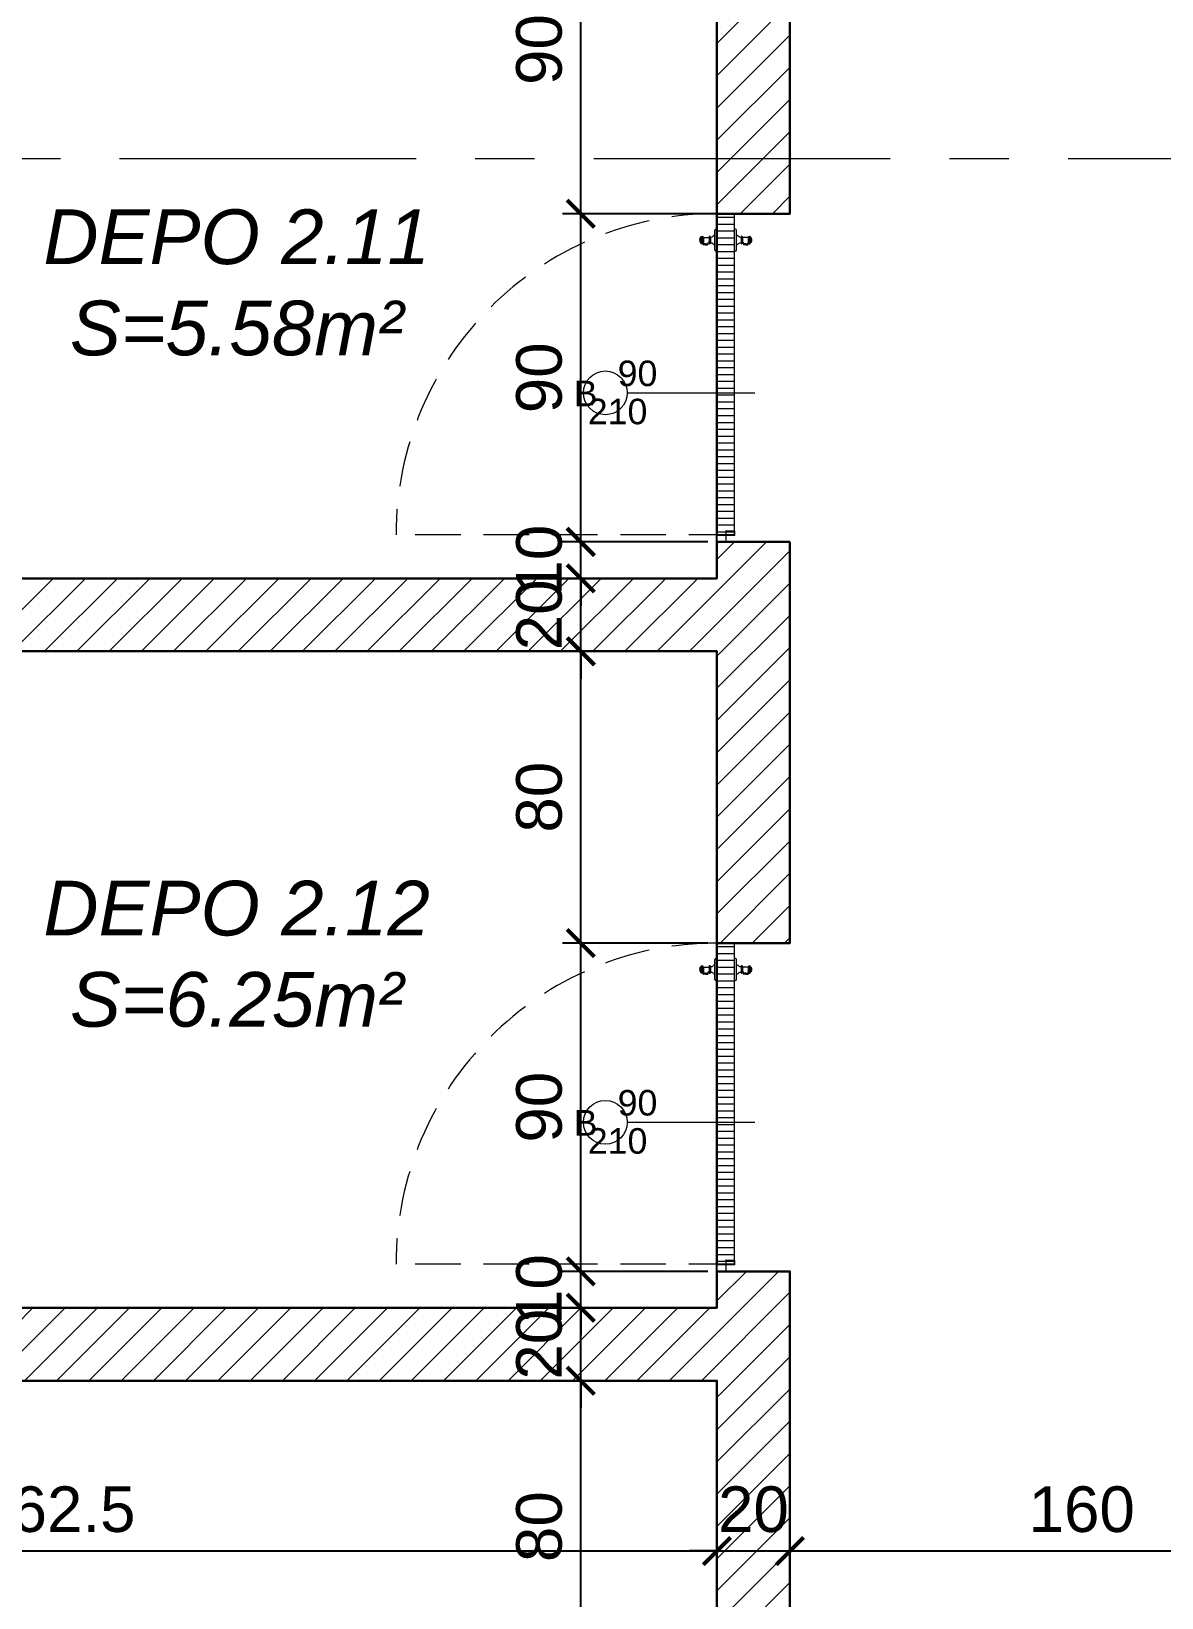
# Model space of a CAD drawing. Header units: centimetres. Extents: x 54080 to 84019, y -57712 to -39496.
# Drawn here: x 56302.2 to 56612.1, y -52476.8 to -52047.4 of the extents above; entities that cross this region are included whole.
import ezdxf

# ---------------------------------------------------------------- set-up
doc = ezdxf.new("R2010")
doc.units = ezdxf.units.CM
doc.header["$LTSCALE"] = 50
doc.header["$MEASUREMENT"] = 0
doc.linetypes.add('AXES', pattern=[2, 1.25, -0.25, 0.25, -0.25])
doc.linetypes.add('CACHE', pattern=[0.375, 0.25, -0.125])
doc.layers.get('0').update_dxf_attribs({"color": 8})
for name, color, linetype in [('AXES', 10, 'AXES'), ('COTE 50ème', 1, 'Continuous'), ('TEXTE', 7, 'Continuous')]:
    doc.layers.add(name, color=color, linetype=linetype)
for name, color, linetype, lineweight in [('BETON HACHURE', 253, 'Continuous', 13), ('door', 44, 'Continuous', 5), ('MACONNERIE COUPE', 7, 'Continuous', 30), ('MACONNERIE HACHURE', 253, 'Continuous', 13)]:
    doc.layers.add(name, color=color, linetype=linetype, lineweight=lineweight)
doc.layers.add('FMULT', color=150, linetype='Continuous', plot=False)
doc.styles.add('GENERATED_STYLE_1', font='arial.ttf')
doc.styles.add('RS_TEXT_1.50', font='arial.ttf', dxfattribs={"height": 12.5})
doc.styles.add('RS_TXT_50', font='arial.ttf', dxfattribs={"height": 12.5})
doc.dimstyles.new('RS_50CM_LINEAIRE', dxfattribs={"dimscale": 5, "dimtxt": 12.5, "dimasz": 1.5, "dimexe": 1, "dimexo": 2.5, "dimgap": 1, "dimtad": 1, "dimdec": 1, "dimrnd": 0.5, "dimdsep": 46, "dimtxsty": 'RS_TXT_50', "dimblk1": 'ARCHTICK', "dimblk2": 'ARCHTICK', "dimsah": 1, "dimcen": 2.5, "dimdle": 1, "dimclrt": 4, "dimadec": 0, "dimazin": 2, "dimtfac": 1, "dimtdec": 1, "dimtix": 1, "dimtmove": 2, "dimatfit": 3, "dimfxl": 1, "dimtolj": 1, "dimtzin": 0, "dimarcsym": 0})

# ---------------------------------------------------------------- blocks, each defined once
blk = doc.blocks.new('A$C99aa3423')
at = {"layer": 'AXES', "lineweight": 5, "ltscale": 1.3}
blk.add_line((3195, -1220), (-1985, -1220), dxfattribs=at)
blk = doc.blocks.new('_ArchTick')
at = {"color": 0, "linetype": 'ByBlock', "const_width": 0.15}
blk.add_lwpolyline([(-0.5, -0.5), (0.5, 0.5)], dxfattribs=at)
blk = doc.blocks.new('*D1150')
at = {"layer": 'COTE 50ème', "color": 0, "lineweight": -2, "ltscale": 0.5, "transparency": 16777216}
for p, q in [((56127.67, -52441.08), (56127.67, -52469.04)), ((56490.17, -52441.08), (56490.17, -52469.04)), ((56122.67, -52464.04), (56495.17, -52464.04))]:
    blk.add_line(p, q, dxfattribs=at)
at = {"layer": 'Defpoints', "color": 0, "ltscale": 0.5, "transparency": 16777216}
for p in [(56127.67, -52428.58), (56490.17, -52428.58), (56490.17, -52464.04)]:
    blk.add_point(p, dxfattribs=at)
at = {"layer": 'COTE 50ème', "color": 0, "lineweight": -2, "ltscale": 0.5, "transparency": 16777216, "xscale": 7.5, "yscale": 7.5, "zscale": 7.5, "rotation": 180}
blk.add_blockref('_ArchTick', (56127.67, -52464.04), dxfattribs=at)
at = {"layer": 'COTE 50ème', "color": 0, "lineweight": -2, "ltscale": 0.5, "transparency": 16777216, "xscale": 7.5, "yscale": 7.5, "zscale": 7.5}
blk.add_blockref('_ArchTick', (56490.17, -52464.04), dxfattribs=at)
at = {"layer": 'COTE 50ème', "color": 4, "ltscale": 0.5, "transparency": 16777216, "insert": (56308.92, -52452.66), "char_height": 12.5, "attachment_point": 5, "style": 'RS_TXT_50'}
blk.add_mtext('\\A1;362.5', dxfattribs=at)
blk = doc.blocks.new('*D1151')
at = {"layer": 'COTE 50ème', "color": 0, "lineweight": -2, "ltscale": 0.5, "transparency": 16777216}
for p, q in [((56490.17, -52441.08), (56490.17, -52469.04)), ((56510.17, -52441.08), (56510.17, -52469.04)), ((56490.17, -52464.04), (56482.67, -52464.04)), ((56490.17, -52464.04), (56510.17, -52464.04)), ((56510.17, -52464.04), (56517.67, -52464.04))]:
    blk.add_line(p, q, dxfattribs=at)
at = {"layer": 'Defpoints', "color": 0, "ltscale": 0.5, "transparency": 16777216}
for p in [(56490.17, -52428.58), (56510.17, -52428.58), (56510.17, -52464.04)]:
    blk.add_point(p, dxfattribs=at)
at = {"layer": 'COTE 50ème', "color": 0, "lineweight": -2, "ltscale": 0.5, "transparency": 16777216, "xscale": 7.5, "yscale": 7.5, "zscale": 7.5}
blk.add_blockref('_ArchTick', (56490.17, -52464.04), dxfattribs=at)
at = {"layer": 'COTE 50ème', "color": 0, "lineweight": -2, "ltscale": 0.5, "transparency": 16777216, "xscale": 7.5, "yscale": 7.5, "zscale": 7.5, "rotation": 180}
blk.add_blockref('_ArchTick', (56510.17, -52464.04), dxfattribs=at)
at = {"layer": 'COTE 50ème', "color": 4, "ltscale": 0.5, "transparency": 16777216, "insert": (56500.17, -52452.66), "char_height": 12.5, "attachment_point": 5, "style": 'RS_TXT_50'}
blk.add_mtext('\\A1;20', dxfattribs=at)
blk = doc.blocks.new('*D1152')
at = {"layer": 'COTE 50ème', "color": 0, "lineweight": -2, "ltscale": 0.5, "transparency": 16777216}
for p, q in [((56510.17, -52441.08), (56510.17, -52469.04)), ((56670.17, -52441.08), (56670.17, -52469.04)), ((56505.17, -52464.04), (56675.17, -52464.04))]:
    blk.add_line(p, q, dxfattribs=at)
at = {"layer": 'Defpoints', "color": 0, "ltscale": 0.5, "transparency": 16777216}
for p in [(56510.17, -52428.58), (56670.17, -52428.58), (56670.17, -52464.04)]:
    blk.add_point(p, dxfattribs=at)
at = {"layer": 'COTE 50ème', "color": 0, "lineweight": -2, "ltscale": 0.5, "transparency": 16777216, "xscale": 7.5, "yscale": 7.5, "zscale": 7.5, "rotation": 180}
blk.add_blockref('_ArchTick', (56510.17, -52464.04), dxfattribs=at)
at = {"layer": 'COTE 50ème', "color": 0, "lineweight": -2, "ltscale": 0.5, "transparency": 16777216, "xscale": 7.5, "yscale": 7.5, "zscale": 7.5}
blk.add_blockref('_ArchTick', (56670.17, -52464.04), dxfattribs=at)
at = {"layer": 'COTE 50ème', "color": 4, "ltscale": 0.5, "transparency": 16777216, "insert": (56590.17, -52452.66), "char_height": 12.5, "attachment_point": 5, "style": 'RS_TXT_50'}
blk.add_mtext('\\A1;160', dxfattribs=at)
blk = doc.blocks.new('*D1174')
at = {"layer": 'COTE 50ème', "color": 0, "lineweight": -2, "ltscale": 0.5, "transparency": 16777216}
for p, q in [((56452.83, -52502.36), (56452.83, -52412.36)), ((56477.67, -52417.36), (56447.83, -52417.36)), ((56487.67, -52497.36), (56447.83, -52497.36))]:
    blk.add_line(p, q, dxfattribs=at)
at = {"layer": 'Defpoints', "color": 0, "ltscale": 0.5, "transparency": 16777216}
for p in [(56452.83, -52417.36), (56490.17, -52417.36), (56500.17, -52497.36)]:
    blk.add_point(p, dxfattribs=at)
at = {"layer": 'COTE 50ème', "color": 0, "lineweight": -2, "ltscale": 0.5, "transparency": 16777216, "xscale": 7.5, "yscale": 7.5, "zscale": 7.5}
for p, rotation in [((56452.83, -52417.36), 90), ((56452.83, -52497.36), 270)]:
    blk.add_blockref('_ArchTick', p, dxfattribs=dict(at, rotation=rotation))
at = {"layer": 'COTE 50ème', "color": 4, "ltscale": 0.5, "transparency": 16777216, "insert": (56441.45, -52457.36), "char_height": 12.5, "attachment_point": 5, "rotation": 90, "style": 'RS_TXT_50'}
blk.add_mtext('\\A1;80', dxfattribs=at)
blk = doc.blocks.new('*D1175')
at = {"layer": 'COTE 50ème', "color": 0, "lineweight": -2, "ltscale": 0.5, "transparency": 16777216}
for p, q in [((56452.83, -52397.36), (56452.83, -52389.86)), ((56472.12, -52397.36), (56447.83, -52397.36)), ((56452.83, -52417.36), (56452.83, -52397.36)), ((56477.67, -52417.36), (56447.83, -52417.36)), ((56452.83, -52417.36), (56452.83, -52424.86))]:
    blk.add_line(p, q, dxfattribs=at)
at = {"layer": 'Defpoints', "color": 0, "ltscale": 0.5, "transparency": 16777216}
for p in [(56452.83, -52397.36), (56484.62, -52397.36), (56490.17, -52417.36)]:
    blk.add_point(p, dxfattribs=at)
at = {"layer": 'COTE 50ème', "color": 0, "lineweight": -2, "ltscale": 0.5, "transparency": 16777216, "xscale": 7.5, "yscale": 7.5, "zscale": 7.5}
for p, rotation in [((56452.83, -52397.36), 270), ((56452.83, -52417.36), 90)]:
    blk.add_blockref('_ArchTick', p, dxfattribs=dict(at, rotation=rotation))
at = {"layer": 'COTE 50ème', "color": 4, "ltscale": 0.5, "transparency": 16777216, "insert": (56441.45, -52407.36), "char_height": 12.5, "attachment_point": 5, "rotation": 90, "style": 'RS_TXT_50'}
blk.add_mtext('\\A1;20', dxfattribs=at)
blk = doc.blocks.new('*D1176')
at = {"layer": 'COTE 50ème', "color": 0, "lineweight": -2, "ltscale": 0.5, "transparency": 16777216}
for p, q in [((56452.83, -52387.36), (56452.83, -52379.86)), ((56487.67, -52387.36), (56447.83, -52387.36)), ((56452.83, -52397.36), (56452.83, -52387.36)), ((56472.12, -52397.36), (56447.83, -52397.36)), ((56452.83, -52397.36), (56452.83, -52404.86))]:
    blk.add_line(p, q, dxfattribs=at)
at = {"layer": 'Defpoints', "color": 0, "ltscale": 0.5, "transparency": 16777216}
for p in [(56452.83, -52387.36), (56500.17, -52387.36), (56484.62, -52397.36)]:
    blk.add_point(p, dxfattribs=at)
at = {"layer": 'COTE 50ème', "color": 0, "lineweight": -2, "ltscale": 0.5, "transparency": 16777216, "xscale": 7.5, "yscale": 7.5, "zscale": 7.5}
for p, rotation in [((56452.83, -52387.36), 270), ((56452.83, -52397.36), 90)]:
    blk.add_blockref('_ArchTick', p, dxfattribs=dict(at, rotation=rotation))
at = {"layer": 'COTE 50ème', "color": 4, "ltscale": 0.5, "transparency": 16777216, "insert": (56441.45, -52392.36), "char_height": 12.5, "attachment_point": 5, "rotation": 90, "style": 'RS_TXT_50'}
blk.add_mtext('\\A1;10', dxfattribs=at)
blk = doc.blocks.new('*D1177')
at = {"layer": 'COTE 50ème', "color": 0, "lineweight": -2, "ltscale": 0.5, "transparency": 16777216}
for p, q in [((56452.83, -52392.36), (56452.83, -52292.36)), ((56487.67, -52297.36), (56447.83, -52297.36)), ((56487.67, -52387.36), (56447.83, -52387.36))]:
    blk.add_line(p, q, dxfattribs=at)
at = {"layer": 'Defpoints', "color": 0, "ltscale": 0.5, "transparency": 16777216}
for p in [(56452.83, -52297.36), (56500.17, -52297.36), (56500.17, -52387.36)]:
    blk.add_point(p, dxfattribs=at)
at = {"layer": 'COTE 50ème', "color": 0, "lineweight": -2, "ltscale": 0.5, "transparency": 16777216, "xscale": 7.5, "yscale": 7.5, "zscale": 7.5}
for p, rotation in [((56452.83, -52297.36), 90), ((56452.83, -52387.36), 270)]:
    blk.add_blockref('_ArchTick', p, dxfattribs=dict(at, rotation=rotation))
at = {"layer": 'COTE 50ème', "color": 4, "ltscale": 0.5, "transparency": 16777216, "insert": (56441.45, -52342.36), "char_height": 12.5, "attachment_point": 5, "rotation": 90, "style": 'RS_TXT_50'}
blk.add_mtext('\\A1;90', dxfattribs=at)
blk = doc.blocks.new('*D1178')
at = {"layer": 'COTE 50ème', "color": 0, "lineweight": -2, "ltscale": 0.5, "transparency": 16777216}
for p, q in [((56452.83, -52302.36), (56452.83, -52212.36)), ((56477.67, -52217.36), (56447.83, -52217.36)), ((56487.67, -52297.36), (56447.83, -52297.36))]:
    blk.add_line(p, q, dxfattribs=at)
at = {"layer": 'Defpoints', "color": 0, "ltscale": 0.5, "transparency": 16777216}
for p in [(56452.83, -52217.36), (56490.17, -52217.36), (56500.17, -52297.36)]:
    blk.add_point(p, dxfattribs=at)
at = {"layer": 'COTE 50ème', "color": 0, "lineweight": -2, "ltscale": 0.5, "transparency": 16777216, "xscale": 7.5, "yscale": 7.5, "zscale": 7.5}
for p, rotation in [((56452.83, -52217.36), 90), ((56452.83, -52297.36), 270)]:
    blk.add_blockref('_ArchTick', p, dxfattribs=dict(at, rotation=rotation))
at = {"layer": 'COTE 50ème', "color": 4, "ltscale": 0.5, "transparency": 16777216, "insert": (56441.45, -52257.36), "char_height": 12.5, "attachment_point": 5, "rotation": 90, "style": 'RS_TXT_50'}
blk.add_mtext('\\A1;80', dxfattribs=at)
blk = doc.blocks.new('*D1179')
at = {"layer": 'COTE 50ème', "color": 0, "lineweight": -2, "ltscale": 0.5, "transparency": 16777216}
for p, q in [((56452.83, -52197.36), (56452.83, -52189.86)), ((56472.69, -52197.36), (56447.83, -52197.36)), ((56452.83, -52217.36), (56452.83, -52197.36)), ((56477.67, -52217.36), (56447.83, -52217.36)), ((56452.83, -52217.36), (56452.83, -52224.86))]:
    blk.add_line(p, q, dxfattribs=at)
at = {"layer": 'Defpoints', "color": 0, "ltscale": 0.5, "transparency": 16777216}
for p in [(56452.83, -52197.36), (56485.19, -52197.36), (56490.17, -52217.36)]:
    blk.add_point(p, dxfattribs=at)
at = {"layer": 'COTE 50ème', "color": 0, "lineweight": -2, "ltscale": 0.5, "transparency": 16777216, "xscale": 7.5, "yscale": 7.5, "zscale": 7.5}
for p, rotation in [((56452.83, -52197.36), 270), ((56452.83, -52217.36), 90)]:
    blk.add_blockref('_ArchTick', p, dxfattribs=dict(at, rotation=rotation))
at = {"layer": 'COTE 50ème', "color": 4, "ltscale": 0.5, "transparency": 16777216, "insert": (56441.45, -52207.36), "char_height": 12.5, "attachment_point": 5, "rotation": 90, "style": 'RS_TXT_50'}
blk.add_mtext('\\A1;20', dxfattribs=at)
blk = doc.blocks.new('*D1180')
at = {"layer": 'COTE 50ème', "color": 0, "lineweight": -2, "ltscale": 0.5, "transparency": 16777216}
for p, q in [((56452.83, -52187.36), (56452.83, -52179.86)), ((56487.67, -52187.36), (56447.83, -52187.36)), ((56452.83, -52197.36), (56452.83, -52187.36)), ((56472.69, -52197.36), (56447.83, -52197.36)), ((56452.83, -52197.36), (56452.83, -52204.86))]:
    blk.add_line(p, q, dxfattribs=at)
at = {"layer": 'Defpoints', "color": 0, "ltscale": 0.5, "transparency": 16777216}
for p in [(56452.83, -52187.36), (56500.17, -52187.36), (56485.19, -52197.36)]:
    blk.add_point(p, dxfattribs=at)
at = {"layer": 'COTE 50ème', "color": 0, "lineweight": -2, "ltscale": 0.5, "transparency": 16777216, "xscale": 7.5, "yscale": 7.5, "zscale": 7.5}
for p, rotation in [((56452.83, -52187.36), 270), ((56452.83, -52197.36), 90)]:
    blk.add_blockref('_ArchTick', p, dxfattribs=dict(at, rotation=rotation))
at = {"layer": 'COTE 50ème', "color": 4, "ltscale": 0.5, "transparency": 16777216, "insert": (56441.45, -52192.36), "char_height": 12.5, "attachment_point": 5, "rotation": 90, "style": 'RS_TXT_50'}
blk.add_mtext('\\A1;10', dxfattribs=at)
blk = doc.blocks.new('*D1181')
at = {"layer": 'COTE 50ème', "color": 0, "lineweight": -2, "ltscale": 0.5, "transparency": 16777216}
for p, q in [((56452.83, -52192.36), (56452.83, -52092.36)), ((56492.95, -52097.36), (56447.83, -52097.36)), ((56487.67, -52187.36), (56447.83, -52187.36))]:
    blk.add_line(p, q, dxfattribs=at)
at = {"layer": 'Defpoints', "color": 0, "ltscale": 0.5, "transparency": 16777216}
for p in [(56452.83, -52097.36), (56505.45, -52097.36), (56500.17, -52187.36)]:
    blk.add_point(p, dxfattribs=at)
at = {"layer": 'COTE 50ème', "color": 0, "lineweight": -2, "ltscale": 0.5, "transparency": 16777216, "xscale": 7.5, "yscale": 7.5, "zscale": 7.5}
for p, rotation in [((56452.83, -52097.36), 90), ((56452.83, -52187.36), 270)]:
    blk.add_blockref('_ArchTick', p, dxfattribs=dict(at, rotation=rotation))
at = {"layer": 'COTE 50ème', "color": 4, "ltscale": 0.5, "transparency": 16777216, "insert": (56441.45, -52142.36), "char_height": 12.5, "attachment_point": 5, "rotation": 90, "style": 'RS_TXT_50'}
blk.add_mtext('\\A1;90', dxfattribs=at)
blk = doc.blocks.new('*D1182')
at = {"layer": 'COTE 50ème', "color": 0, "lineweight": -2, "ltscale": 0.5, "transparency": 16777216}
for p, q in [((56452.83, -52102.36), (56452.83, -52002.36)), ((56477.67, -52007.36), (56447.83, -52007.36)), ((56492.95, -52097.36), (56447.83, -52097.36))]:
    blk.add_line(p, q, dxfattribs=at)
at = {"layer": 'Defpoints', "color": 0, "ltscale": 0.5, "transparency": 16777216}
for p in [(56452.83, -52007.36), (56490.17, -52007.36), (56505.45, -52097.36)]:
    blk.add_point(p, dxfattribs=at)
at = {"layer": 'COTE 50ème', "color": 0, "lineweight": -2, "ltscale": 0.5, "transparency": 16777216, "xscale": 7.5, "yscale": 7.5, "zscale": 7.5}
for p, rotation in [((56452.83, -52007.36), 90), ((56452.83, -52097.36), 270)]:
    blk.add_blockref('_ArchTick', p, dxfattribs=dict(at, rotation=rotation))
at = {"layer": 'COTE 50ème', "color": 4, "ltscale": 0.5, "transparency": 16777216, "insert": (56441.45, -52052.36), "char_height": 12.5, "attachment_point": 5, "rotation": 90, "style": 'RS_TXT_50'}
blk.add_mtext('\\A1;90', dxfattribs=at)

msp = doc.modelspace()

# ---------------------------------------------------------------- hatches: boundary and pattern name
at = {"layer": 'BETON HACHURE', "transparency": 33554585}
h = msp.add_hatch(dxfattribs=at)
h.set_pattern_fill('ANSI37', color=256, scale=50, angle=270, style=0)
h.set_pattern_definition([(315, (861.459, 19655.393), (4.4194174, 4.4194174), []), (45, (861.459, 19655.393), (-4.4194174, 4.4194174), [])])
h.paths.add_polyline_path([(56357.67, -51847.22), (56382.67, -51847.22), (56382.67, -52172.22), (56357.67, -52172.22)], flags=0)
h.paths.add_polyline_path([(56357.67, -51847.22), (56382.67, -51847.22), (56382.67, -52172.22), (56357.67, -52172.22)], flags=0)
h.paths.add_polyline_path([(58537.67, -51987.36), (58537.67, -52037.36), (58617.67, -52037.36), (58617.67, -51987.36)], flags=0)
h.paths.add_polyline_path([(58157.67, -51987.36), (58157.67, -52037.36), (58237.67, -52037.36), (58237.67, -51987.36)], flags=0)
edge = h.paths.add_edge_path(flags=0)
edge.add_arc((58197.67, -50672.36), 40, 0, 360)
edge = h.paths.add_edge_path(flags=0)
edge.add_arc((58197.67, -49997.36), 40, 0, 360)
edge = h.paths.add_edge_path(flags=0)
edge.add_arc((58197.67, -51272.36), 40, 0, 360)
h.paths.add_polyline_path([(59277.67, -49527.22), (54853.83, -49527.22), (54464.54, -54263.92), (59277.59, -54736.58), (59277.67, -54713.51)])
edge = h.paths.add_edge_path(flags=0)
edge.add_arc((58197.67, -51272.36), 40, 0, 360)
h.paths.add_polyline_path([(56982.67, -49552.22), (56982.67, -49972.36), (57007.67, -49972.36), (57007.67, -49552.22), (58577.68, -49552.22), (58577.67, -50022.36), (58617.67, -50022.36), (58617.67, -49552.22), (59247.67, -49552.22), (59247.67, -51282.36), (58617.67, -51282.36), (58617.67, -50647.36), (58577.67, -50647.36), (58577.67, -51312.36), (59247.67, -51312.36), (59247.67, -52057.36), (58577.67, -52057.36), (58577.67, -53447.36), (58617.67, -53447.36), (58617.67, -52087.36), (59247.67, -52087.36), (59247.67, -54709.01), (58245.17, -54610.07), (58245.17, -54122.36), (58220.17, -54122.36), (58220.17, -54607.62), (56915.17, -54479.46), (56915.17, -54122.36), (56890.17, -54122.36), (56890.17, -54477.01), (55702.67, -54360.39), (55702.67, -54122.36), (55652.67, -54122.36), (55652.67, -54355.48), (54491.47, -54241.45), (54666.86, -52107.36), (54872.67, -52107.36), (54872.67, -52057.36), (54670.97, -52057.36), (54672.82, -52037.36), (54872.67, -52037.36), (54872.67, -51987.36), (54676.72, -51987.36), (54733.43, -51297.36), (54872.67, -51297.36), (54872.67, -51247.36), (54737.54, -51247.36), (54782.74, -50697.36), (54872.67, -50697.36), (54872.67, -50647.36), (54786.85, -50647.36), (54876.86, -49552.22), (55655.17, -49552.22), (55655.17, -49972.36), (55680.17, -49972.36), (55680.17, -49552.22)], flags=16)
h.paths.add_polyline_path([(58157.67, -51232.36), (58157.67, -51312.36), (58237.67, -51312.36), (58237.67, -51232.36)], flags=0)
at = {"layer": 'door'}
h = msp.add_hatch(dxfattribs=at)
h.set_pattern_fill('ANSI31', color=256, scale=15, angle=855)
h.set_pattern_definition([(180, (103793.602, -190072.0756), (-3e-15, -1.875), [])])
h.paths.add_polyline_path([(56494.94, -52185.39), (56494.94, -52097.36), (56490.22, -52097.36), (56490.22, -52185.39)])
h = msp.add_hatch(dxfattribs=at)
h.set_pattern_fill('ANSI31', color=256, scale=15, angle=855)
h.set_pattern_definition([(180, (103793.602, -190272.0756), (-3e-15, -1.875), [])])
h.paths.add_polyline_path([(56494.94, -52385.39), (56494.94, -52297.36), (56490.22, -52297.36), (56490.22, -52385.39)])
at = {"layer": 'MACONNERIE HACHURE'}
h = msp.add_hatch(dxfattribs=at)
h.set_pattern_fill('ANSI31', color=256, scale=50, style=0)
h.paths.add_polyline_path([(54872.67, -54083.63), (54897.67, -54083.63), (54897.67, -54067.36), (54872.67, -54067.36)])
h.paths.add_polyline_path([(54760.13, -53887.22), (54520.58, -53887.22), (54522.64, -53862.22), (54760.13, -53862.22)])
h.paths.add_polyline_path([(54872.67, -54017.36), (54872.67, -53887.22), (54850.13, -53887.22), (54850.13, -53862.22), (54897.67, -53862.22), (54897.67, -54017.36)])
h.paths.add_polyline_path([(54872.67, -54173.63), (54897.67, -54173.63), (54897.67, -54281.34), (54872.67, -54278.88)])
h.paths.add_polyline_path([(54505.78, -54067.36), (54507.82, -54042.46), (54872.67, -54042.36), (54872.67, -54067.36)])
h.paths.add_polyline_path([(58577.67, -52057.36), (58597.67, -52057.36), (58597.67, -52037.36), (58577.67, -52037.36)])
h.paths.add_polyline_path([(55842.67, -50672.36), (56202.67, -50672.36), (56202.67, -50647.36), (55842.67, -50647.36)])
h.paths.add_polyline_path([(55752.67, -50672.36), (55742.67, -50672.36), (55742.67, -50647.36), (55752.67, -50647.36)])
h.paths.add_polyline_path([(57077.67, -53447.36), (57437.67, -53447.36), (57437.67, -53422.36), (57077.67, -53422.36)])
h.paths.add_polyline_path([(56987.67, -53447.36), (56977.67, -53447.36), (56977.67, -53422.36), (56987.67, -53422.36)])
h.paths.add_polyline_path([(58777.67, -49872.22), (58777.67, -49882.22), (58757.67, -49882.22), (58757.67, -49872.22), (58717.67, -49872.22), (58717.67, -49852.22), (59252.67, -49852.22), (59252.67, -49872.22)])
h.paths.add_polyline_path([(58777.67, -50092.22), (58777.67, -50102.22), (58757.67, -50102.22), (58757.67, -49972.22), (58777.67, -49972.22), (58777.67, -50072.22), (59252.67, -50072.22), (59252.67, -50092.22)])
h.paths.add_polyline_path([(58777.67, -50312.22), (58777.67, -50322.22), (58757.67, -50322.22), (58757.67, -50192.22), (58777.67, -50192.22), (58777.67, -50292.22), (59252.67, -50292.22), (59252.67, -50312.22)])
h.paths.add_polyline_path([(58777.67, -50532.22), (58777.67, -50542.22), (58757.67, -50542.22), (58757.67, -50412.22), (58777.67, -50412.22), (58777.67, -50512.22), (59247.67, -50512.22), (59247.67, -50532.22)])
h.paths.add_polyline_path([(58757.67, -50762.22), (58757.67, -50632.22), (58777.67, -50632.22), (58777.67, -50732.22), (59252.67, -50732.22), (59252.67, -50752.22), (58777.67, -50752.22), (58777.67, -50762.22)])
h.paths.add_polyline_path([(58777.67, -50852.22), (58757.67, -50852.22), (58757.67, -50952.22), (58717.67, -50952.22), (58717.67, -50972.22), (59252.67, -50972.22), (59252.67, -50952.22), (58777.67, -50952.22)])
h.paths.add_polyline_path([(58627.67, -49872.22), (58617.67, -49872.22), (58617.67, -49852.22), (58627.67, -49852.22)])
h.paths.add_polyline_path([(58627.67, -50972.22), (58617.67, -50972.22), (58617.67, -50952.22), (58627.67, -50952.22)])
h.paths.add_polyline_path([(58577.67, -51947.36), (58597.67, -51947.36), (58597.67, -51987.36), (58577.67, -51987.36)])
h.paths.add_polyline_path([(58577.67, -51747.36), (58597.67, -51747.36), (58597.67, -51312.36), (58577.67, -51312.36)])
h.paths.add_polyline_path([(57052.67, -52057.36), (57072.67, -52057.36), (57072.67, -52037.36), (57052.67, -52037.36)])
h.paths.add_polyline_path([(56237.67, -52057.36), (56257.67, -52057.36), (56257.67, -52037.36), (56237.67, -52037.36)])
h.paths.add_polyline_path([(55707.67, -52087.36), (55727.67, -52087.36), (55727.67, -52037.36), (55707.67, -52037.36)])
h.paths.add_polyline_path([(55837.67, -52007.36), (56107.67, -52007.36), (56107.67, -51987.36), (55837.67, -51987.36)])
h.paths.add_polyline_path([(57072.67, -52107.36), (57342.67, -52107.36), (57342.67, -52087.36), (57072.67, -52087.36)])
h.paths.add_polyline_path([(56670.17, -51987.36), (56670.17, -52097.36), (56690.17, -52097.36), (56690.17, -52007.36), (56922.67, -52007.36), (56922.67, -51987.36)])
h.paths.add_polyline_path([(56670.17, -52297.36), (56690.17, -52297.36), (56690.17, -52217.36), (57047.67, -52217.36), (57047.67, -52197.36), (56690.17, -52197.36), (56690.17, -52187.36), (56670.17, -52187.36)])
h.paths.add_polyline_path([(56670.17, -52497.36), (56690.17, -52497.36), (56690.17, -52417.36), (57047.67, -52417.36), (57047.67, -52397.36), (56690.17, -52397.36), (56690.17, -52387.36), (56670.17, -52387.36)])
h.paths.add_polyline_path([(56510.17, -52797.36), (56510.17, -52787.36), (56490.17, -52787.36), (56490.17, -52797.36), (56257.67, -52797.36), (56257.67, -52817.36), (56942.67, -52817.36), (56942.67, -52797.36), (56690.17, -52797.36), (56690.17, -52787.36), (56670.17, -52787.36), (56670.17, -52797.36)])
h.paths.add_polyline_path([(56510.17, -52697.36), (56510.17, -52587.36), (56490.17, -52587.36), (56490.17, -52597.36), (56127.67, -52597.36), (56127.67, -52617.36), (56490.17, -52617.36), (56490.17, -52697.36)])
h.paths.add_polyline_path([(56510.17, -52497.36), (56510.17, -52387.36), (56490.17, -52387.36), (56490.17, -52397.36), (56127.67, -52397.36), (56127.67, -52417.36), (56490.17, -52417.36), (56490.17, -52497.36)])
h.paths.add_polyline_path([(56510.17, -52187.36), (56490.17, -52187.36), (56490.17, -52197.36), (56127.67, -52197.36), (56127.67, -52217.36), (56490.17, -52217.36), (56490.17, -52297.36), (56510.17, -52297.36)])
h.paths.add_polyline_path([(56510.17, -51977.36), (56490.17, -51977.36), (56490.17, -51987.36), (56257.67, -51987.36), (56257.67, -52007.36), (56490.17, -52007.36), (56490.17, -52097.36), (56510.17, -52097.36)])
h.paths.add_polyline_path([(56490.17, -51887.36), (56510.17, -51887.36), (56510.17, -51777.36), (56490.17, -51777.36), (56490.17, -51787.36), (56132.67, -51787.36), (56132.67, -51807.36), (56490.17, -51807.36)])
h.paths.add_polyline_path([(57437.67, -52777.36), (57462.67, -52777.36), (57462.67, -52797.36), (57437.67, -52797.36)])
h.paths.add_polyline_path([(56202.67, -51317.36), (56227.67, -51317.36), (56227.67, -51297.36), (56202.67, -51297.36)])
h.paths.add_polyline_path([(56107.67, -53323.39), (56127.67, -53323.39), (56127.67, -52847.36), (56107.67, -52847.36)])
h.paths.add_polyline_path([(55682.67, -53222.36), (55702.67, -53222.36), (55702.67, -52927.36), (55682.67, -52927.36)])
h.paths.add_polyline_path([(55786, -51192.36), (55742.67, -51192.36), (55742.67, -51152.36), (55786, -51152.36)])
h.paths.add_polyline_path([(55952.67, -51192.36), (55912.67, -51192.36), (55912.67, -51152.36), (55952.67, -51152.36)])
h.paths.add_polyline_path([(56159.34, -51192.36), (56202.67, -51192.36), (56202.67, -51152.36), (56159.34, -51152.36)])
h.paths.add_polyline_path([(55992.67, -51192.36), (56032.67, -51192.36), (56032.67, -51152.36), (55992.67, -51152.36)])
h.paths.add_polyline_path([(57394.34, -52902.36), (57437.67, -52902.36), (57437.67, -52942.36), (57394.34, -52942.36)])
h.paths.add_polyline_path([(57227.67, -52902.36), (57267.67, -52902.36), (57267.67, -52942.36), (57227.67, -52942.36)])
h.paths.add_polyline_path([(57021, -52902.36), (56977.67, -52902.36), (56977.67, -52942.36), (57021, -52942.36)])
h.paths.add_polyline_path([(57187.67, -52902.36), (57147.67, -52902.36), (57147.67, -52942.36), (57187.67, -52942.36)])
h.paths.add_polyline_path([(55941, -52412.36), (55917.67, -52412.36), (55917.67, -52392.36), (55941, -52392.36)])
h.paths.add_polyline_path([(56107.67, -52412.36), (56067.67, -52412.36), (56067.67, -52392.36), (56107.67, -52392.36)])
h.paths.add_polyline_path([(55726, -52412.36), (55702.67, -52412.36), (55702.67, -52392.36), (55726, -52392.36)])
h.paths.add_polyline_path([(55892.67, -52412.36), (55852.67, -52412.36), (55852.67, -52392.36), (55892.67, -52392.36)])
h.paths.add_polyline_path([(55682.67, -52518.36), (55702.67, -52518.36), (55702.67, -52412.36), (55682.67, -52412.36)])
h.paths.add_polyline_path([(55682.67, -52797.36), (55702.67, -52797.36), (55702.67, -52737.36), (55682.67, -52737.36)])
h.paths.add_polyline_path([(56107.67, -52797.36), (56127.67, -52797.36), (56127.67, -52412.36), (56107.67, -52412.36)])
h.paths.add_polyline_path([(57437.67, -52677.36), (57437.67, -52637.36), (57342.67, -52637.36), (57342.67, -52562.36), (57367.67, -52562.36), (57367.67, -52627.36), (57462.67, -52627.36), (57462.67, -52677.36)])
h.paths.add_polyline_path([(56202.67, -51417.36), (56202.67, -51457.36), (56107.67, -51457.36), (56107.67, -51532.36), (56132.67, -51532.36), (56132.67, -51482.36), (56202.67, -51482.36), (56202.67, -51578.36), (56490.17, -51578.36), (56490.17, -51687.36), (56510.17, -51687.36), (56510.17, -51558.36), (56227.67, -51558.36), (56227.67, -51417.36)])
h.paths.add_polyline_path([(55742.67, -51297.36), (55742.67, -51457.36), (55837.67, -51457.36), (55837.67, -51532.36), (55812.67, -51532.36), (55812.67, -51482.36), (55717.67, -51482.36), (55717.67, -51297.36)])
h.paths.add_polyline_path([(56107.67, -53343.36), (55702.67, -53343.36), (55702.67, -53343.36), (56107.67, -53343.36)])
h.paths.add_polyline_path([(56977.67, -52797.36), (56977.67, -52637.36), (57072.67, -52637.36), (57072.67, -52562.36), (57047.67, -52562.36), (57047.67, -52627.36), (56977.67, -52627.36), (56977.67, -52597.36), (56690.17, -52597.36), (56690.17, -52587.36), (56670.17, -52587.36), (56670.17, -52697.36), (56690.17, -52697.36), (56690.17, -52617.36), (56952.67, -52617.36), (56952.67, -52797.36)])

# ---------------------------------------------------------------- linework, layer by layer
at = {"layer": 'door'}
for p, q in [((56485.58, -52103.92), (56485.7, -52103.92)), ((56485.58, -52104.05), (56485.58, -52103.92)), ((56485.7, -52103.92), (56485.7, -52105.28)), ((56485.95, -52103.67), (56485.95, -52105.53)), ((56486.2, -52105.53), (56486.2, -52103.67)), ((56486.45, -52103.92), (56487.82, -52103.92)), ((56486.45, -52103.92), (56486.45, -52105.28)), ((56487.99, -52103.77), (56487.99, -52105.44)), ((56488.39, -52103.77), (56488.39, -52105.44)), ((56489.62, -52107.3), (56489.62, -52101.9)), ((56489.92, -52101.6), (56490.22, -52101.6)), ((56490.22, -52107.6), (56490.22, -52101.6)), ((56495.24, -52101.6), (56494.94, -52101.6)), ((56494.94, -52107.6), (56494.94, -52101.6)), ((56495.54, -52107.3), (56495.54, -52101.9)), ((56496.77, -52103.77), (56496.77, -52105.44)), ((56497.17, -52103.77), (56497.17, -52105.44)), ((56498.71, -52103.92), (56497.34, -52103.92)), ((56498.71, -52103.92), (56498.71, -52105.28)), ((56498.96, -52105.53), (56498.96, -52103.67)), ((56499.21, -52103.67), (56499.21, -52105.53)), ((56499.46, -52103.92), (56499.46, -52105.28)), ((56499.58, -52103.92), (56499.46, -52103.92)), ((56499.58, -52104.05), (56499.58, -52103.92)), ((56485.58, -52104.05), (56485.58, -52105.15)), ((56485.58, -52105.15), (56485.58, -52105.28)), ((56485.58, -52105.28), (56485.7, -52105.28)), ((56486.45, -52105.47), (56486.45, -52105.28)), ((56487.04, -52105.65), (56486.47, -52105.65)), ((56487.04, -52105.87), (56486.47, -52105.87)), ((56487.04, -52105.65), (56487.61, -52105.65)), ((56487.04, -52105.87), (56487.61, -52105.87)), ((56487.63, -52105.47), (56487.63, -52105.47)), ((56487.82, -52105.28), (56487.82, -52105.28)), ((56489.92, -52107.6), (56490.22, -52107.6)), ((56495.24, -52107.6), (56494.94, -52107.6)), ((56497.35, -52105.28), (56497.34, -52105.28)), ((56497.53, -52105.47), (56497.53, -52105.47)), ((56498.12, -52105.65), (56497.55, -52105.65)), ((56498.12, -52105.87), (56497.55, -52105.87)), ((56498.12, -52105.65), (56498.69, -52105.65)), ((56498.12, -52105.87), (56498.69, -52105.87)), ((56498.71, -52105.47), (56498.71, -52105.28)), ((56499.58, -52105.28), (56499.46, -52105.28)), ((56499.58, -52104.05), (56499.58, -52105.15)), ((56499.58, -52105.15), (56499.58, -52105.28)), ((56465.56, -52146.49), (56500.52, -52146.49)), ((56485.58, -52303.92), (56485.7, -52303.92)), ((56485.58, -52304.05), (56485.58, -52303.92)), ((56485.58, -52304.05), (56485.58, -52305.15)), ((56485.58, -52305.15), (56485.58, -52305.28)), ((56485.58, -52305.28), (56485.7, -52305.28)), ((56485.7, -52303.92), (56485.7, -52305.28)), ((56485.95, -52303.67), (56485.95, -52305.53)), ((56486.2, -52305.53), (56486.2, -52303.67)), ((56486.45, -52303.92), (56487.82, -52303.92)), ((56486.45, -52303.92), (56486.45, -52305.28)), ((56486.45, -52305.47), (56486.45, -52305.28)), ((56487.04, -52305.65), (56486.47, -52305.65)), ((56487.04, -52305.65), (56487.61, -52305.65)), ((56487.63, -52305.47), (56487.63, -52305.47)), ((56487.82, -52305.28), (56487.82, -52305.28)), ((56487.99, -52303.77), (56487.99, -52305.44)), ((56488.39, -52303.77), (56488.39, -52305.44)), ((56489.62, -52307.3), (56489.62, -52301.9)), ((56489.92, -52301.6), (56490.22, -52301.6)), ((56490.22, -52307.6), (56490.22, -52301.6)), ((56495.24, -52301.6), (56494.94, -52301.6)), ((56494.94, -52307.6), (56494.94, -52301.6)), ((56495.54, -52307.3), (56495.54, -52301.9)), ((56496.77, -52303.77), (56496.77, -52305.44)), ((56497.17, -52303.77), (56497.17, -52305.44)), ((56498.71, -52303.92), (56497.34, -52303.92)), ((56497.35, -52305.28), (56497.34, -52305.28)), ((56497.53, -52305.47), (56497.53, -52305.47)), ((56498.12, -52305.65), (56497.55, -52305.65)), ((56498.12, -52305.65), (56498.69, -52305.65)), ((56498.71, -52303.92), (56498.71, -52305.28)), ((56498.71, -52305.47), (56498.71, -52305.28)), ((56498.96, -52305.53), (56498.96, -52303.67)), ((56499.21, -52303.67), (56499.21, -52305.53)), ((56499.46, -52303.92), (56499.46, -52305.28)), ((56499.58, -52303.92), (56499.46, -52303.92)), ((56499.58, -52305.28), (56499.46, -52305.28)), ((56499.58, -52304.05), (56499.58, -52303.92)), ((56499.58, -52304.05), (56499.58, -52305.15)), ((56499.58, -52305.15), (56499.58, -52305.28)), ((56487.04, -52305.87), (56486.47, -52305.87)), ((56487.04, -52305.87), (56487.61, -52305.87)), ((56489.92, -52307.6), (56490.22, -52307.6)), ((56495.24, -52307.6), (56494.94, -52307.6)), ((56498.12, -52305.87), (56497.55, -52305.87)), ((56498.12, -52305.87), (56498.69, -52305.87)), ((56465.56, -52346.49), (56500.52, -52346.49))]:
    msp.add_line(p, q, dxfattribs=at)
at = {"layer": 'door', "linetype": 'CACHE'}
for p, q in [((56494.94, -52185.39), (56402.19, -52185.39)), ((56494.94, -52385.39), (56402.19, -52385.39))]:
    msp.add_line(p, q, dxfattribs=at)
at = {"layer": 'door'}
for points in [[(56494.94, -52185.39), (56494.94, -52097.36), (56490.22, -52097.36), (56490.22, -52185.39), (56494.94, -52185.39)], [(56492.67, -52187.36), (56492.67, -52184.22), (56494.99, -52184.34), (56494.99, -52185.6), (56490.17, -52185.6), (56490.17, -52187.36), (56492.67, -52187.36)], [(56494.94, -52385.39), (56494.94, -52297.36), (56490.22, -52297.36), (56490.22, -52385.39), (56494.94, -52385.39)], [(56492.67, -52387.36), (56492.67, -52384.22), (56494.99, -52384.34), (56494.99, -52385.6), (56490.17, -52385.6), (56490.17, -52387.36), (56492.67, -52387.36)]]:
    msp.add_lwpolyline(points, dxfattribs=at)
for centre in [(56459.56, -52146.49), (56459.56, -52346.49)]:
    msp.add_circle(centre, 6, dxfattribs=at)
at = {"layer": 'door', "linetype": 'CACHE'}
for centre in [(56490.22, -52185.39), (56490.22, -52385.39)]:
    msp.add_arc(centre, 88.03, 90, 180, dxfattribs=at)
at = {"layer": 'door'}
for centre, radius, start, end in [((56485.95, -52103.92), 0.251, 90.115, 179.885), ((56486.08, -52103.67), 0.125, 0, 180), ((56486.2, -52103.92), 0.251, 0.115, 89.885), ((56487.82, -52103.75), 0.171, 270.2175, 354.941), ((56488.19, -52103.77), 0.2, 0, 180), ((56488.57, -52102.94), 0.841, 257.9295, 315.6311), ((56489.62, -52103.92), 0.6, 90, 139.4092), ((56489.92, -52101.9), 0.3, 90, 180), ((56495.24, -52101.9), 0.3, 0, 90), ((56495.54, -52103.92), 0.6, 40.5908, 90), ((56496.59, -52102.94), 0.841, 224.3689, 282.0705), ((56496.97, -52103.77), 0.2, 0, 180), ((56497.34, -52103.75), 0.171, 185.059, 269.7825), ((56498.96, -52103.92), 0.251, 90.115, 179.885), ((56499.08, -52103.67), 0.125, 0, 180), ((56499.21, -52103.92), 0.251, 0.115, 89.885), ((56486.32, -52104.6), 0.929, 143.4104, 216.5896), ((56485.95, -52105.28), 0.251, 180.115, 269.885), ((56486.08, -52105.53), 0.125, 180, 0), ((56486.2, -52105.28), 0.251, 270.115, 359.885), ((56486.47, -52105.76), 0.11, 90.0106, 269.9894), ((56486.47, -52105.6), 0.0561, 142.0366, 266.2903), ((56486.24, -52105.46), 0.215, 332.3858, 357.2971), ((56487.61, -52105.6), 0.0561, 273.7097, 37.9634), ((56487.61, -52105.76), 0.11, 270.0106, 89.9894), ((56487.82, -52105.47), 0.191, 91.8485, 181.2574), ((56487.84, -52105.46), 0.215, 182.7029, 207.6142), ((56487.82, -52105.45), 0.171, 5.059, 89.7825), ((56488.19, -52105.44), 0.2, 180, 0), ((56488.57, -52106.26), 0.841, 44.3689, 102.0705), ((56489.62, -52105.28), 0.6, 220.5908, 270), ((56489.92, -52107.3), 0.3, 180, 270), ((56495.24, -52107.3), 0.3, 270, 0), ((56495.54, -52105.28), 0.6, 270, 319.4092), ((56496.59, -52106.26), 0.841, 77.9295, 135.6311), ((56496.97, -52105.44), 0.2, 180, 0), ((56497.34, -52105.45), 0.171, 90.2175, 174.941), ((56497.34, -52105.47), 0.191, 358.7426, 88.1515), ((56497.55, -52105.76), 0.11, 90.0106, 269.9894), ((56497.55, -52105.6), 0.0561, 142.0366, 266.2903), ((56497.32, -52105.46), 0.215, 332.3858, 357.2971), ((56498.69, -52105.6), 0.0561, 273.7097, 37.9634), ((56498.69, -52105.76), 0.11, 270.0106, 89.9894), ((56498.96, -52105.28), 0.251, 180.115, 269.885), ((56498.92, -52105.46), 0.215, 182.7029, 207.6142), ((56499.08, -52105.53), 0.125, 180, 0), ((56499.21, -52105.28), 0.251, 270.115, 359.885), ((56498.84, -52104.6), 0.929, 323.4104, 36.5896), ((56486.32, -52304.6), 0.929, 143.4104, 216.5896), ((56485.95, -52303.92), 0.251, 90.115, 179.885), ((56485.95, -52305.28), 0.251, 180.115, 269.885), ((56486.08, -52303.67), 0.125, 0, 180), ((56486.08, -52305.53), 0.125, 180, 0), ((56486.2, -52303.92), 0.251, 0.115, 89.885), ((56486.2, -52305.28), 0.251, 270.115, 359.885), ((56486.47, -52305.76), 0.11, 90.0106, 269.9894), ((56486.47, -52305.6), 0.0561, 142.0366, 266.2903), ((56486.24, -52305.46), 0.215, 332.3858, 357.2971), ((56487.61, -52305.6), 0.0561, 273.7097, 37.9634), ((56487.61, -52305.76), 0.11, 270.0106, 89.9894), ((56487.82, -52305.47), 0.191, 91.8485, 181.2574), ((56487.84, -52305.46), 0.215, 182.7029, 207.6142), ((56487.82, -52303.75), 0.171, 270.2175, 354.941), ((56487.82, -52305.45), 0.171, 5.059, 89.7825), ((56488.19, -52303.77), 0.2, 0, 180), ((56488.19, -52305.44), 0.2, 180, 0), ((56488.57, -52302.94), 0.841, 257.9295, 315.6311), ((56488.57, -52306.26), 0.841, 44.3689, 102.0705), ((56489.62, -52303.92), 0.6, 90, 139.4092), ((56489.62, -52305.28), 0.6, 220.5908, 270), ((56489.92, -52301.9), 0.3, 90, 180), ((56495.24, -52301.9), 0.3, 0, 90), ((56495.54, -52303.92), 0.6, 40.5908, 90), ((56495.54, -52305.28), 0.6, 270, 319.4092), ((56496.59, -52302.94), 0.841, 224.3689, 282.0705), ((56496.59, -52306.26), 0.841, 77.9295, 135.6311), ((56496.97, -52303.77), 0.2, 0, 180), ((56496.97, -52305.44), 0.2, 180, 0), ((56497.34, -52303.75), 0.171, 185.059, 269.7825), ((56497.34, -52305.45), 0.171, 90.2175, 174.941), ((56497.34, -52305.47), 0.191, 358.7426, 88.1515), ((56497.55, -52305.76), 0.11, 90.0106, 269.9894), ((56497.55, -52305.6), 0.0561, 142.0366, 266.2903), ((56497.32, -52305.46), 0.215, 332.3858, 357.2971), ((56498.69, -52305.6), 0.0561, 273.7097, 37.9634), ((56498.69, -52305.76), 0.11, 270.0106, 89.9894), ((56498.96, -52303.92), 0.251, 90.115, 179.885), ((56498.96, -52305.28), 0.251, 180.115, 269.885), ((56498.92, -52305.46), 0.215, 182.7029, 207.6142), ((56499.08, -52303.67), 0.125, 0, 180), ((56499.08, -52305.53), 0.125, 180, 0), ((56499.21, -52303.92), 0.251, 0.115, 89.885), ((56499.21, -52305.28), 0.251, 270.115, 359.885), ((56498.84, -52304.6), 0.929, 323.4104, 36.5896), ((56489.92, -52307.3), 0.3, 180, 270), ((56495.24, -52307.3), 0.3, 270, 0)]:
    msp.add_arc(centre, radius, start, end, dxfattribs=at)
at = {"layer": 'FMULT', "ltscale": 0.5}
for points in [[(56257.67, -52007.36), (56257.67, -52107.36), (56127.67, -52107.36), (56127.67, -52197.36), (56490.17, -52197.36), (56490.17, -52007.36)], [(56127.67, -52397.36), (56490.17, -52397.36), (56490.17, -52217.36), (56127.67, -52217.36)], [(56127.67, -52597.36), (56490.17, -52597.36), (56490.17, -52417.36), (56127.67, -52417.36)]]:
    msp.add_lwpolyline(points, close=True, dxfattribs=at)
at = {"layer": 'MACONNERIE COUPE', "ltscale": 0.5}
for points in [[(56510.17, -51977.36), (56490.17, -51977.36), (56490.17, -51987.36), (56257.67, -51987.36), (56257.67, -52007.36), (56490.17, -52007.36), (56490.17, -52097.36), (56510.17, -52097.36)], [(56510.17, -52187.36), (56490.17, -52187.36), (56490.17, -52197.36), (56127.67, -52197.36), (56127.67, -52217.36), (56490.17, -52217.36), (56490.17, -52297.36), (56510.17, -52297.36)], [(56510.17, -52497.36), (56510.17, -52387.36), (56490.17, -52387.36), (56490.17, -52397.36), (56127.67, -52397.36), (56127.67, -52417.36), (56490.17, -52417.36), (56490.17, -52497.36)]]:
    msp.add_lwpolyline(points, close=True, dxfattribs=at)

# ---------------------------------------------------------------- block references
at = {"layer": 'MACONNERIE COUPE', "lineweight": 5, "ltscale": 0.5}
msp.add_blockref('A$C99aa3423', (56202.67, -50862.36), dxfattribs=at)

# ---------------------------------------------------------------- texts
at = {"layer": 'door', "char_height": 7, "style": 'GENERATED_STYLE_1'}
for s, insert, attachment_point in [('\\A1;\\pt0;90', (56473.83, -52144.74), 9), ('\\A1;\\pt0;B', (56457.42, -52143.16), 3), ('\\A1;\\pt0;210', (56471.09, -52155.2), 9), ('\\A1;\\pt0;90', (56473.83, -52344.74), 9), ('\\A1;\\pt0;B', (56457.42, -52343.16), 3), ('\\A1;\\pt0;210', (56471.09, -52355.2), 9)]:
    msp.add_mtext(s, dxfattribs=dict(at, insert=insert, attachment_point=attachment_point))
at = {"layer": 'TEXTE', "char_height": 25, "width": 440.821, "attachment_point": 5, "style": 'RS_TEXT_1.50'}
for s, insert in [('{\\fArial|b0|i1|c0|p34;\\H0.6x;DEPO 2.11\\PS=5.58m²}', (56358.49, -52116.3)), ('{\\fArial|b0|i1|c0|p34;\\H0.6x;DEPO 2.12\\PS=6.25m²}', (56358.49, -52300.38))]:
    msp.add_mtext(s, dxfattribs=dict(at, insert=insert))

# ---------------------------------------------------------------- dimensions: what is measured, and where the dimension line sits
at = {"layer": 'COTE 50ème', "ltscale": 0.5}
for base, p1, p2, picture, middle in [((56452.83, -52007.36), (56505.45, -52097.36), (56490.17, -52007.36), '*D1182', (56441.45, -52052.36)), ((56452.83, -52097.36), (56500.17, -52187.36), (56505.45, -52097.36), '*D1181', (56441.45, -52142.36)), ((56452.83, -52187.36), (56485.19, -52197.36), (56500.17, -52187.36), '*D1180', (56441.45, -52192.36)), ((56452.83, -52197.36), (56490.17, -52217.36), (56485.19, -52197.36), '*D1179', (56441.45, -52207.36)), ((56452.83, -52217.36), (56500.17, -52297.36), (56490.17, -52217.36), '*D1178', (56441.45, -52257.36)), ((56452.83, -52297.36), (56500.17, -52387.36), (56500.17, -52297.36), '*D1177', (56441.45, -52342.36)), ((56452.83, -52387.36), (56484.62, -52397.36), (56500.17, -52387.36), '*D1176', (56441.45, -52392.36)), ((56452.83, -52397.36), (56490.17, -52417.36), (56484.62, -52397.36), '*D1175', (56441.45, -52407.36)), ((56452.83, -52417.36), (56500.17, -52497.36), (56490.17, -52417.36), '*D1174', (56441.45, -52457.36))]:
    dim = msp.add_linear_dim(base=base, p1=p1, p2=p2, angle=90, dimstyle='RS_50CM_LINEAIRE', dxfattribs=at)
    dim.commit()
    dim.dimension.update_dxf_attribs({"geometry": picture, "text_midpoint": middle})
for base, p1, p2, picture, middle in [((56490.17, -52464.04), (56127.67, -52428.58), (56490.17, -52428.58), '*D1150', (56308.92, -52452.66)), ((56510.17, -52464.04), (56490.17, -52428.58), (56510.17, -52428.58), '*D1151', (56500.17, -52452.66)), ((56670.17, -52464.04), (56510.17, -52428.58), (56670.17, -52428.58), '*D1152', (56590.17, -52452.66))]:
    dim = msp.add_linear_dim(base=base, p1=p1, p2=p2, dimstyle='RS_50CM_LINEAIRE', dxfattribs=at)
    dim.commit()
    dim.dimension.update_dxf_attribs({"geometry": picture, "text_midpoint": middle})

doc.saveas('drawing.dxf')
